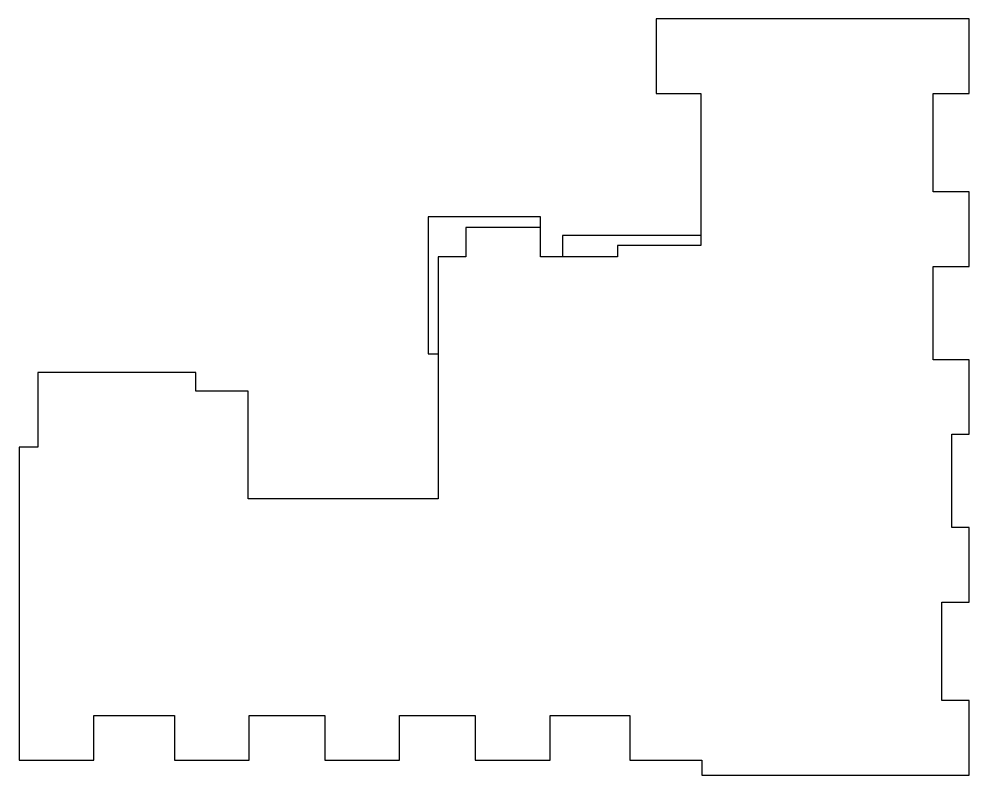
# Model space of a CAD drawing. Header units: millimetres. Extents: x 262481 to 2519995, y -394348 to 364571.
# Drawn here: x 328510 to 366670, y -78949 to -48569 of the extents above; entities that cross this region are included whole.
import ezdxf

# ---------------------------------------------------------------- set-up
doc = ezdxf.new("R2010")
doc.units = ezdxf.units.MM
doc.header["$LTSCALE"] = 65
doc.layers.add('BARR', color=1, linetype='Continuous')

msp = doc.modelspace()

# ---------------------------------------------------------------- linework, layer by layer
at = {"color": 3, "linetype": 'ByBlock'}
msp.add_lwpolyline([(366670.1, -68999.4), (365985.1, -68999.4), (365985.1, -65259.4), (366670.1, -65259.4), (366670.1, -62259.4), (365235.1, -62259.4), (365235.1, -58519.4), (366670.1, -58519.4), (366670.1, -55519.4), (365235.1, -55519.4), (365235.1, -51569.4), (366670.1, -51569.4), (366670.1, -48569.4), (354105.1, -48569.4), (354105.1, -51569.4), (355895.1, -51569.4), (355895.1, -57674.4), (352545.1, -57674.4), (352545.1, -58124.4), (349460.1, -58124.4), (349460.1, -56949.4), (346460.1, -56949.4), (346460.1, -58124.4), (345345.1, -58124.4), (345345.1, -67849.4), (337710.1, -67849.4), (337710.1, -63524.4), (335610.1, -63524.4), (335610.1, -62774.4), (329260.1, -62774.4), (329260.1, -65774.4), (328510.1, -65774.4), (328510.1, -78349.4), (331510.1, -78349.4), (331510.1, -76564.4), (334760.1, -76564.4), (334760.1, -78349.4), (337760.1, -78349.4), (337760.1, -76564.4), (340800.1, -76564.4), (340800.1, -78349.4), (343800.1, -78349.4), (343800.1, -76564.4), (346840.1, -76564.4), (346840.1, -78349.4), (349840.1, -78349.4), (349840.1, -76564.4), (353045.1, -76564.4), (353045.1, -78349.4), (355945.1, -78349.4), (355945.1, -78949.4), (366670.1, -78949.4), (366670.1, -75949.4), (365585.1, -75949.4), (365585.1, -71999.4), (366670.1, -71999.4)], close=True, dxfattribs=at)
at = {"layer": 'BARR', "color": 2}
msp.add_lwpolyline([(365985.1, -65259.4), (366670.1, -65259.4), (366670.1, -62259.4), (365235.1, -62259.4), (365235.1, -58519.4), (366670.1, -58519.4), (366670.1, -55519.4), (365235.1, -55519.4), (365235.1, -51569.4), (366670.1, -51569.4), (366670.1, -48569.4), (354105.1, -48569.4), (354105.1, -51569.4), (355895.1, -51569.4), (355895.1, -57274.4), (350345.1, -57274.4), (350345.1, -58124.4), (349460.1, -58124.4), (349460.1, -56524.4), (344945.1, -56524.4), (344945.1, -62024.4), (345345.1, -62024.4), (345345.1, -67849.4), (337710.1, -67849.4), (337710.1, -63524.4), (335610.1, -63524.4), (335610.1, -62774.4), (329260.1, -62774.4), (329260.1, -65774.4), (328510.1, -65774.4), (328510.1, -78349.4), (331510.1, -78349.4), (331510.1, -76564.4), (334760.1, -76564.4), (334760.1, -78349.4), (337760.1, -78349.4), (337760.1, -76564.4), (340800.1, -76564.4), (340800.1, -78349.4), (343800.1, -78349.4), (343800.1, -76564.4), (346840.1, -76564.4), (346840.1, -78349.4), (349840.1, -78349.4), (349840.1, -76564.4), (353045.1, -76564.4), (353045.1, -78349.4), (355945.1, -78349.4), (355945.1, -78949.4), (366670.1, -78949.4), (366670.1, -75949.4), (365585.1, -75949.4), (365585.1, -71999.4), (366670.1, -71999.4), (366670.1, -68999.4), (365985.1, -68999.4)], close=True, dxfattribs=at)

doc.saveas('drawing.dxf')
